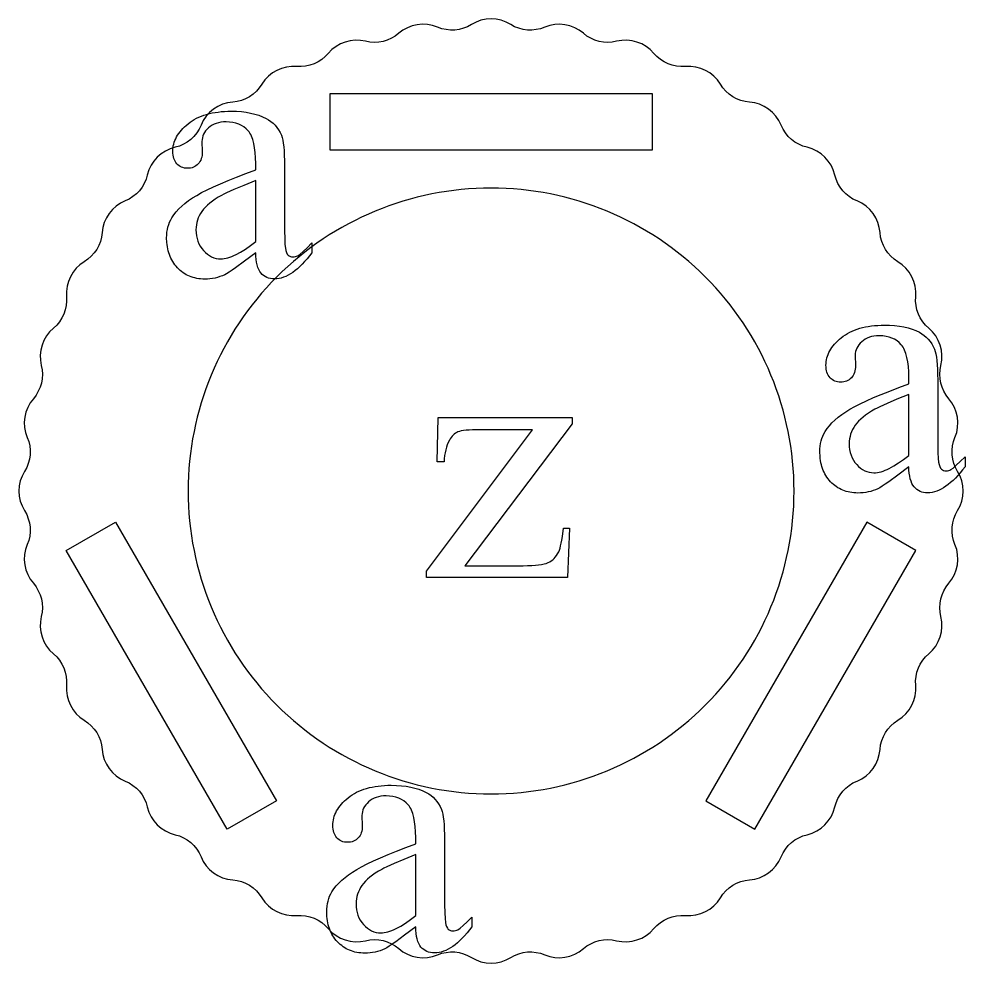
# Model space of a CAD drawing. Extents: x 7 to 905, y -397 to 592.
# Drawn here: x 427.4 to 507.4, y 509 to 588.8 of the extents above; entities that cross this region are included whole.
import ezdxf

# ---------------------------------------------------------------- set-up
doc = ezdxf.new("R2010")
doc.units = 0
doc.header["$MEASUREMENT"] = 0
for name, color, linetype in [('EXT', 1, 'CONTINUOUS'), ('INT', 5, 'CONTINUOUS'), ('POCKET_2_4MM', 3, 'CONTINUOUS'), ('TEXT', 18, 'CONTINUOUS')]:
    doc.layers.add(name, color=color, linetype=linetype)

msp = doc.modelspace()

# ---------------------------------------------------------------- linework, layer by layer
at = {"layer": 'EXT'}
msp.add_lwpolyline([(428.126, 544.415, 0.286149), (428.644, 541.144, -0.244114), (429.318, 538.339, 0.286149), (430.341, 535.189, -0.244114), (431.445, 532.524, 0.286149), (432.949, 529.573, -0.244114), (434.456, 527.113, 0.286149), (436.403, 524.434, -0.244114), (438.276, 522.24, 0.286149), (440.618, 519.899, -0.244114), (442.812, 518.025, 0.286149), (445.491, 516.078, -0.244114), (447.951, 514.571, 0.286149), (450.902, 513.067, -0.244114), (453.567, 511.963, 0.286149), (456.717, 510.94, -0.244114), (459.522, 510.267, 0.286149), (462.793, 509.748, -0.244114), (465.669, 509.522, 0.286149), (468.981, 509.522, -0.244114), (471.857, 509.748, 0.286149), (475.128, 510.267, -0.244114), (477.933, 510.94, 0.286149), (481.083, 511.963, -0.244114), (483.748, 513.067, 0.286149), (486.699, 514.571, -0.244114), (489.159, 516.078, 0.286149), (491.838, 518.025, -0.244114), (494.032, 519.899, 0.286149), (496.373, 522.24, -0.244114), (498.247, 524.434, 0.286149), (500.194, 527.113, -0.244114), (501.701, 529.573, 0.286149), (503.205, 532.524, -0.244114), (504.309, 535.189, 0.286149), (505.332, 538.339, -0.244114), (506.005, 541.144, 0.286149), (506.524, 544.415, -0.244114), (506.75, 547.291, 0.286149), (506.75, 550.603, -0.244114), (506.524, 553.479, 0.286149), (506.005, 556.75, -0.244114), (505.332, 559.555, 0.286149), (504.309, 562.705, -0.244114), (503.205, 565.37, 0.286149), (501.701, 568.321, -0.244114), (500.194, 570.781, 0.286149), (498.247, 573.46, -0.244114), (496.373, 575.654, 0.286149), (494.032, 577.996, -0.244114), (491.838, 579.869, 0.286149), (489.159, 581.816, -0.244114), (486.699, 583.323, 0.286149), (483.748, 584.827, -0.244114), (481.083, 585.931, 0.286149), (477.933, 586.954, -0.244114), (475.128, 587.628, 0.286149), (471.857, 588.146, -0.244114), (468.981, 588.372, 0.286149), (465.669, 588.372, -0.244114), (462.793, 588.146, 0.286149), (459.522, 587.628, -0.244114), (456.717, 586.954, 0.286149), (453.567, 585.931, -0.244114), (450.902, 584.827, 0.286149), (447.951, 583.323, -0.244114), (445.491, 581.816, 0.286149), (442.812, 579.869, -0.244114), (440.618, 577.996, 0.286149), (438.276, 575.654, -0.244114), (436.403, 573.46, 0.286149), (434.456, 570.781, -0.244114), (432.949, 568.321, 0.286149), (431.445, 565.37, -0.244114), (430.341, 562.705, 0.286149), (429.318, 559.555, -0.244114), (428.644, 556.75, 0.286149), (428.126, 553.479, -0.244114), (427.9, 550.603, 0.286149), (427.9, 547.291, -0.244114)], format="xyb", close=True, dxfattribs=at)
at = {"layer": 'INT'}
msp.add_lwpolyline([(467.325, 574.547, 0.414214), (441.725, 548.947, 0.414214), (467.325, 523.347, 0.414214), (492.925, 548.947, 0.414214)], format="xyb", close=True, dxfattribs=at)
at = {"layer": 'POCKET_2_4MM'}
for points in [[(453.725, 577.747), (453.725, 582.547), (480.925, 582.547), (480.925, 577.747)], [(445.026, 520.369), (431.426, 543.925), (435.583, 546.325), (449.183, 522.769)], [(489.623, 520.369), (503.223, 543.925), (499.066, 546.325), (485.466, 522.769)]]:
    msp.add_lwpolyline(points, close=True, dxfattribs=at)
at = {"layer": 'TEXT'}
for points in [[(447.433, 569.084), (446.49, 568.365), (445.74, 567.815), (445.438, 567.604), (445.184, 567.435), (444.979, 567.309), (444.822, 567.225), (444.621, 567.139), (444.417, 567.064), (444.21, 567.001), (444, 566.949), (443.786, 566.908), (443.569, 566.88), (443.349, 566.862), (443.126, 566.857), (442.953, 566.86), (442.783, 566.872), (442.618, 566.89), (442.456, 566.916), (442.298, 566.95), (442.144, 566.991), (441.994, 567.04), (441.848, 567.096), (441.706, 567.16), (441.567, 567.231), (441.433, 567.31), (441.302, 567.396), (441.175, 567.489), (441.052, 567.591), (440.933, 567.699), (440.818, 567.815), (440.708, 567.937), (440.605, 568.064), (440.509, 568.196), (440.421, 568.332), (440.339, 568.473), (440.265, 568.619), (440.197, 568.77), (440.137, 568.925), (440.084, 569.085), (440.038, 569.25), (439.999, 569.419), (439.967, 569.593), (439.942, 569.772), (439.925, 569.956), (439.91, 570.337), (439.917, 570.58), (439.938, 570.815), (439.973, 571.041), (440.021, 571.259), (440.083, 571.469), (440.159, 571.67), (440.249, 571.863), (440.353, 572.048), (440.518, 572.297), (440.711, 572.542), (440.932, 572.784), (441.181, 573.022), (441.457, 573.256), (441.762, 573.486), (442.094, 573.713), (442.455, 573.936), (442.86, 574.163), (443.327, 574.403), (443.856, 574.654), (444.448, 574.917), (445.101, 575.192), (445.816, 575.479), (446.593, 575.778), (447.433, 576.09), (447.433, 576.621), (447.423, 577.106), (447.392, 577.552), (447.342, 577.958), (447.272, 578.324), (447.182, 578.651), (447.129, 578.799), (447.072, 578.938), (447.009, 579.067), (446.941, 579.186), (446.869, 579.294), (446.791, 579.393), (446.621, 579.57), (446.434, 579.723), (446.228, 579.852), (446.004, 579.958), (445.761, 580.04), (445.501, 580.099), (445.222, 580.134), (444.925, 580.146), (444.699, 580.138), (444.485, 580.114), (444.282, 580.075), (444.092, 580.02), (443.913, 579.95), (443.747, 579.864), (443.593, 579.762), (443.45, 579.644), (443.319, 579.516), (443.205, 579.384), (443.109, 579.247), (443.03, 579.106), (442.969, 578.96), (442.925, 578.809), (442.899, 578.654), (442.89, 578.494), (442.919, 577.638), (442.914, 577.473), (442.898, 577.318), (442.871, 577.173), (442.833, 577.037), (442.784, 576.911), (442.724, 576.795), (442.654, 576.688), (442.573, 576.591), (442.483, 576.505), (442.386, 576.43), (442.283, 576.366), (442.173, 576.315), (442.056, 576.274), (441.932, 576.245), (441.802, 576.228), (441.666, 576.222), (441.532, 576.228), (441.405, 576.246), (441.284, 576.276), (441.17, 576.318), (441.061, 576.372), (440.959, 576.438), (440.863, 576.516), (440.773, 576.606), (440.692, 576.706), (440.622, 576.815), (440.562, 576.933), (440.513, 577.059), (440.475, 577.195), (440.448, 577.339), (440.432, 577.491), (440.427, 577.653), (440.432, 577.811), (440.447, 577.967), (440.472, 578.121), (440.508, 578.274), (440.553, 578.426), (440.609, 578.575), (440.675, 578.723), (440.751, 578.87), (440.837, 579.015), (440.934, 579.158), (441.04, 579.3), (441.157, 579.44), (441.283, 579.578), (441.42, 579.715), (441.567, 579.85), (441.725, 579.983), (441.891, 580.112), (442.065, 580.232), (442.248, 580.344), (442.439, 580.448), (442.638, 580.543), (442.845, 580.631), (443.061, 580.709), (443.284, 580.78), (443.516, 580.842), (443.756, 580.896), (444.004, 580.942), (444.261, 580.979), (444.525, 581.008), (444.798, 581.029), (445.079, 581.041), (445.368, 581.045), (445.807, 581.036), (446.227, 581.008), (446.626, 580.96), (447.005, 580.894), (447.363, 580.809), (447.702, 580.705), (448.02, 580.582), (448.318, 580.441), (448.528, 580.318), (448.724, 580.18), (448.906, 580.025), (449.073, 579.854), (449.227, 579.667), (449.366, 579.464), (449.49, 579.245), (449.601, 579.01), (449.663, 578.831), (449.717, 578.61), (449.762, 578.348), (449.8, 578.044), (449.829, 577.699), (449.85, 577.312), (449.862, 576.884), (449.866, 576.414), (449.866, 571.827), (449.871, 570.955), (449.885, 570.269), (449.908, 569.771), (449.94, 569.46), (449.983, 569.26), (450.038, 569.097), (450.104, 568.969), (450.142, 568.919), (450.183, 568.877), (450.271, 568.813), (450.366, 568.767), (450.467, 568.739), (450.574, 568.73), (450.688, 568.736), (450.795, 568.756), (450.895, 568.788), (450.987, 568.833), (451.178, 568.972), (451.441, 569.198), (451.775, 569.51), (452.182, 569.91), (452.182, 569.084), (451.976, 568.816), (451.771, 568.565), (451.568, 568.332), (451.365, 568.116), (451.164, 567.917), (450.964, 567.736), (450.765, 567.571), (450.567, 567.424), (450.37, 567.295), (450.175, 567.182), (449.98, 567.087), (449.787, 567.01), (449.595, 566.949), (449.404, 566.906), (449.214, 566.88), (449.025, 566.871), (448.849, 566.879), (448.683, 566.903), (448.525, 566.942), (448.376, 566.997), (448.237, 567.067), (448.107, 567.153), (447.987, 567.255), (447.875, 567.373), (447.775, 567.509), (447.687, 567.668), (447.612, 567.848), (447.551, 568.051), (447.502, 568.276), (447.466, 568.523), (447.443, 568.792)], [(447.433, 570.042), (447.433, 575.19), (446.418, 574.78), (445.6, 574.434), (444.98, 574.153), (444.743, 574.036), (444.556, 573.936), (444.276, 573.773), (444.015, 573.608), (443.776, 573.441), (443.557, 573.272), (443.359, 573.102), (443.182, 572.93), (443.026, 572.755), (442.89, 572.579), (442.772, 572.4), (442.67, 572.217), (442.584, 572.03), (442.514, 571.838), (442.459, 571.642), (442.42, 571.443), (442.396, 571.239), (442.388, 571.031), (442.398, 570.771), (442.428, 570.522), (442.477, 570.285), (442.547, 570.059), (442.636, 569.844), (442.745, 569.641), (442.874, 569.449), (443.023, 569.268), (443.184, 569.104), (443.352, 568.962), (443.525, 568.841), (443.705, 568.743), (443.89, 568.666), (444.082, 568.611), (444.279, 568.578), (444.483, 568.567), (444.626, 568.573), (444.774, 568.59), (444.928, 568.619), (445.087, 568.66), (445.252, 568.711), (445.423, 568.775), (445.599, 568.85), (445.781, 568.936), (446.16, 569.144), (446.562, 569.397), (446.986, 569.697)], [(502.628, 551.002), (501.685, 550.283), (500.936, 549.734), (500.634, 549.523), (500.38, 549.354), (500.174, 549.228), (500.018, 549.144), (499.817, 549.058), (499.613, 548.983), (499.406, 548.919), (499.195, 548.867), (498.982, 548.827), (498.765, 548.798), (498.545, 548.781), (498.321, 548.775), (498.148, 548.779), (497.979, 548.79), (497.813, 548.809), (497.652, 548.835), (497.494, 548.869), (497.34, 548.91), (497.19, 548.959), (497.044, 549.015), (496.901, 549.079), (496.763, 549.15), (496.628, 549.228), (496.498, 549.314), (496.371, 549.408), (496.248, 549.509), (496.128, 549.618), (496.013, 549.734), (495.903, 549.856), (495.801, 549.983), (495.705, 550.115), (495.616, 550.251), (495.535, 550.392), (495.46, 550.538), (495.393, 550.689), (495.333, 550.844), (495.28, 551.004), (495.234, 551.169), (495.195, 551.338), (495.163, 551.512), (495.138, 551.691), (495.12, 551.875), (495.106, 552.256), (495.113, 552.499), (495.134, 552.734), (495.168, 552.96), (495.217, 553.178), (495.279, 553.388), (495.355, 553.589), (495.445, 553.782), (495.549, 553.967), (495.714, 554.216), (495.907, 554.461), (496.128, 554.703), (496.376, 554.94), (496.653, 555.175), (496.958, 555.405), (497.29, 555.632), (497.65, 555.855), (498.056, 556.082), (498.523, 556.321), (499.052, 556.573), (499.643, 556.836), (500.297, 557.111), (501.012, 557.398), (501.789, 557.697), (502.628, 558.008), (502.628, 558.539), (502.618, 559.025), (502.588, 559.47), (502.538, 559.876), (502.468, 560.243), (502.378, 560.57), (502.325, 560.718), (502.267, 560.857), (502.205, 560.985), (502.137, 561.104), (502.064, 561.213), (501.987, 561.312), (501.817, 561.488), (501.629, 561.641), (501.423, 561.77), (501.199, 561.876), (500.957, 561.959), (500.696, 562.017), (500.418, 562.053), (500.121, 562.064), (499.894, 562.056), (499.68, 562.033), (499.478, 561.994), (499.287, 561.939), (499.109, 561.868), (498.943, 561.782), (498.788, 561.68), (498.646, 561.563), (498.515, 561.435), (498.401, 561.303), (498.304, 561.166), (498.226, 561.024), (498.164, 560.878), (498.12, 560.728), (498.094, 560.572), (498.085, 560.412), (498.115, 559.557), (498.109, 559.392), (498.093, 559.237), (498.066, 559.092), (498.028, 558.956), (497.98, 558.83), (497.92, 558.713), (497.85, 558.607), (497.768, 558.51), (497.678, 558.423), (497.582, 558.348), (497.478, 558.285), (497.368, 558.233), (497.251, 558.193), (497.128, 558.164), (496.998, 558.147), (496.861, 558.141), (496.728, 558.147), (496.601, 558.165), (496.48, 558.195), (496.365, 558.237), (496.257, 558.291), (496.155, 558.357), (496.059, 558.435), (495.969, 558.524), (495.888, 558.625), (495.817, 558.734), (495.758, 558.851), (495.709, 558.978), (495.671, 559.113), (495.644, 559.257), (495.628, 559.41), (495.622, 559.572), (495.627, 559.729), (495.643, 559.886), (495.668, 560.04), (495.703, 560.193), (495.749, 560.344), (495.805, 560.494), (495.871, 560.642), (495.947, 560.788), (496.033, 560.933), (496.129, 561.077), (496.236, 561.218), (496.352, 561.358), (496.479, 561.497), (496.616, 561.633), (496.763, 561.769), (496.92, 561.902), (497.087, 562.031), (497.261, 562.151), (497.444, 562.263), (497.635, 562.367), (497.834, 562.462), (498.041, 562.549), (498.256, 562.628), (498.48, 562.699), (498.712, 562.761), (498.952, 562.815), (499.2, 562.86), (499.456, 562.898), (499.721, 562.927), (499.993, 562.947), (500.274, 562.96), (500.563, 562.964), (501.003, 562.955), (501.422, 562.926), (501.822, 562.879), (502.2, 562.813), (502.559, 562.728), (502.897, 562.624), (503.215, 562.501), (503.513, 562.359), (503.724, 562.237), (503.92, 562.098), (504.101, 561.944), (504.269, 561.773), (504.422, 561.586), (504.561, 561.383), (504.686, 561.164), (504.796, 560.929), (504.859, 560.749), (504.912, 560.529), (504.958, 560.266), (504.995, 559.963), (505.024, 559.617), (505.045, 559.231), (505.058, 558.802), (505.062, 558.333), (505.062, 553.746), (505.066, 552.873), (505.08, 552.188), (505.103, 551.69), (505.136, 551.378), (505.178, 551.179), (505.233, 551.015), (505.3, 550.888), (505.338, 550.837), (505.379, 550.796), (505.467, 550.731), (505.561, 550.685), (505.662, 550.658), (505.77, 550.648), (505.884, 550.655), (505.991, 550.674), (506.091, 550.706), (506.183, 550.752), (506.374, 550.891), (506.636, 551.117), (506.971, 551.429), (507.377, 551.828), (507.377, 551.002), (507.172, 550.734), (506.967, 550.484), (506.763, 550.25), (506.561, 550.034), (506.359, 549.836), (506.159, 549.654), (505.96, 549.49), (505.762, 549.343), (505.566, 549.213), (505.37, 549.101), (505.176, 549.006), (504.983, 548.928), (504.79, 548.868), (504.6, 548.825), (504.41, 548.799), (504.221, 548.79), (504.045, 548.798), (503.878, 548.821), (503.721, 548.86), (503.572, 548.915), (503.433, 548.986), (503.303, 549.072), (503.182, 549.174), (503.071, 549.291), (502.97, 549.428), (502.883, 549.586), (502.808, 549.767), (502.746, 549.97), (502.697, 550.195), (502.661, 550.442), (502.638, 550.711)], [(502.628, 551.961), (502.628, 557.109), (501.613, 556.698), (500.796, 556.353), (500.175, 556.071), (499.939, 555.955), (499.752, 555.855), (499.471, 555.692), (499.211, 555.527), (498.972, 555.36), (498.753, 555.191), (498.555, 555.021), (498.378, 554.848), (498.221, 554.674), (498.085, 554.498), (497.968, 554.319), (497.866, 554.136), (497.78, 553.948), (497.709, 553.757), (497.654, 553.561), (497.615, 553.361), (497.592, 553.157), (497.584, 552.949), (497.594, 552.689), (497.624, 552.441), (497.673, 552.204), (497.742, 551.978), (497.832, 551.763), (497.941, 551.56), (498.07, 551.368), (498.218, 551.187), (498.38, 551.023), (498.547, 550.88), (498.721, 550.76), (498.9, 550.661), (499.086, 550.585), (499.277, 550.53), (499.475, 550.497), (499.678, 550.486), (499.821, 550.492), (499.97, 550.509), (500.124, 550.538), (500.283, 550.578), (500.448, 550.63), (500.619, 550.694), (500.795, 550.768), (500.976, 550.855), (501.356, 551.062), (501.758, 551.316), (502.182, 551.615)], [(473.937, 545.792), (473.774, 541.648), (461.857, 541.648), (461.857, 542.179), (470.825, 554.125), (466.4, 554.125), (465.746, 554.114), (465.466, 554.099), (465.216, 554.079), (464.997, 554.053), (464.81, 554.022), (464.653, 553.984), (464.527, 553.941), (464.418, 553.89), (464.315, 553.828), (464.218, 553.756), (464.125, 553.674), (464.037, 553.581), (463.954, 553.478), (463.876, 553.364), (463.804, 553.24), (463.71, 553.051), (463.626, 552.85), (463.553, 552.638), (463.49, 552.415), (463.439, 552.18), (463.397, 551.935), (463.367, 551.679), (463.347, 551.412), (462.757, 551.412), (462.845, 555.158), (474.173, 555.158), (474.173, 554.612), (465.117, 542.636), (470.043, 542.636), (470.414, 542.64), (470.755, 542.652), (471.064, 542.672), (471.343, 542.7), (471.59, 542.737), (471.806, 542.781), (471.991, 542.833), (472.145, 542.894), (472.28, 542.964), (472.408, 543.047), (472.529, 543.142), (472.644, 543.25), (472.752, 543.369), (472.854, 543.501), (472.949, 543.645), (473.037, 543.801), (473.095, 543.935), (473.15, 544.102), (473.204, 544.302), (473.254, 544.535), (473.303, 544.8), (473.349, 545.098), (473.435, 545.792)], [(460.956, 512.116), (460.013, 511.397), (459.264, 510.848), (458.962, 510.636), (458.708, 510.468), (458.503, 510.341), (458.346, 510.258), (458.145, 510.171), (457.941, 510.096), (457.734, 510.033), (457.524, 509.981), (457.31, 509.941), (457.093, 509.912), (456.873, 509.895), (456.65, 509.889), (456.476, 509.893), (456.307, 509.904), (456.142, 509.923), (455.98, 509.949), (455.822, 509.982), (455.668, 510.024), (455.518, 510.072), (455.372, 510.129), (455.23, 510.192), (455.091, 510.263), (454.957, 510.342), (454.826, 510.428), (454.699, 510.522), (454.576, 510.623), (454.457, 510.731), (454.341, 510.848), (454.232, 510.97), (454.129, 511.097), (454.033, 511.228), (453.945, 511.365), (453.863, 511.506), (453.789, 511.652), (453.721, 511.802), (453.661, 511.957), (453.608, 512.117), (453.562, 512.282), (453.523, 512.452), (453.491, 512.626), (453.466, 512.805), (453.448, 512.988), (453.434, 513.37), (453.441, 513.613), (453.462, 513.847), (453.497, 514.073), (453.545, 514.291), (453.607, 514.501), (453.683, 514.703), (453.773, 514.896), (453.877, 515.081), (454.042, 515.329), (454.235, 515.575), (454.456, 515.816), (454.705, 516.054), (454.981, 516.288), (455.286, 516.519), (455.618, 516.745), (455.979, 516.968), (456.384, 517.196), (456.851, 517.435), (457.38, 517.686), (457.972, 517.949), (458.625, 518.224), (459.34, 518.512), (460.117, 518.811), (460.956, 519.122), (460.956, 519.653), (460.946, 520.138), (460.916, 520.584), (460.866, 520.99), (460.796, 521.356), (460.706, 521.683), (460.653, 521.832), (460.596, 521.97), (460.533, 522.099), (460.465, 522.218), (460.393, 522.327), (460.315, 522.426), (460.145, 522.602), (459.958, 522.755), (459.752, 522.884), (459.528, 522.99), (459.285, 523.072), (459.025, 523.131), (458.746, 523.166), (458.449, 523.178), (458.223, 523.17), (458.008, 523.147), (457.806, 523.107), (457.616, 523.053), (457.437, 522.982), (457.271, 522.896), (457.117, 522.794), (456.974, 522.676), (456.843, 522.549), (456.729, 522.416), (456.633, 522.28), (456.554, 522.138), (456.492, 521.992), (456.449, 521.841), (456.422, 521.686), (456.414, 521.526), (456.443, 520.671), (456.438, 520.506), (456.422, 520.351), (456.394, 520.205), (456.357, 520.07), (456.308, 519.943), (456.248, 519.827), (456.178, 519.72), (456.097, 519.623), (456.007, 519.537), (455.91, 519.462), (455.807, 519.399), (455.696, 519.347), (455.58, 519.306), (455.456, 519.278), (455.326, 519.26), (455.189, 519.255), (455.056, 519.261), (454.929, 519.279), (454.808, 519.309), (454.694, 519.35), (454.585, 519.404), (454.483, 519.47), (454.387, 519.548), (454.297, 519.638), (454.216, 519.738), (454.146, 519.847), (454.086, 519.965), (454.037, 520.092), (453.999, 520.227), (453.972, 520.371), (453.956, 520.524), (453.951, 520.685), (453.956, 520.843), (453.971, 520.999), (453.996, 521.154), (454.032, 521.307), (454.077, 521.458), (454.133, 521.608), (454.199, 521.756), (454.275, 521.902), (454.361, 522.047), (454.458, 522.19), (454.564, 522.332), (454.681, 522.472), (454.807, 522.61), (454.944, 522.747), (455.091, 522.882), (455.248, 523.016), (455.415, 523.144), (455.589, 523.265), (455.772, 523.377), (455.963, 523.48), (456.162, 523.576), (456.369, 523.663), (456.585, 523.742), (456.808, 523.812), (457.04, 523.874), (457.28, 523.928), (457.528, 523.974), (457.784, 524.011), (458.049, 524.04), (458.322, 524.061), (458.602, 524.073), (458.892, 524.078), (459.331, 524.068), (459.751, 524.04), (460.15, 523.993), (460.529, 523.926), (460.887, 523.841), (461.226, 523.737), (461.544, 523.615), (461.841, 523.473), (462.052, 523.351), (462.248, 523.212), (462.43, 523.057), (462.597, 522.887), (462.751, 522.7), (462.89, 522.497), (463.014, 522.278), (463.125, 522.042), (463.187, 521.863), (463.241, 521.642), (463.286, 521.38), (463.324, 521.076), (463.353, 520.731), (463.373, 520.344), (463.386, 519.916), (463.39, 519.446), (463.39, 514.859), (463.395, 513.987), (463.409, 513.301), (463.432, 512.803), (463.464, 512.492), (463.507, 512.292), (463.562, 512.129), (463.628, 512.001), (463.666, 511.951), (463.707, 511.909), (463.795, 511.845), (463.89, 511.799), (463.991, 511.771), (464.098, 511.762), (464.212, 511.768), (464.319, 511.788), (464.419, 511.82), (464.511, 511.865), (464.702, 512.004), (464.965, 512.23), (465.299, 512.543), (465.706, 512.942), (465.706, 512.116), (465.5, 511.848), (465.295, 511.597), (465.091, 511.364), (464.889, 511.148), (464.688, 510.949), (464.488, 510.768), (464.289, 510.604), (464.091, 510.457), (463.894, 510.327), (463.698, 510.215), (463.504, 510.12), (463.311, 510.042), (463.119, 509.981), (462.928, 509.938), (462.738, 509.912), (462.549, 509.904), (462.373, 509.911), (462.206, 509.935), (462.049, 509.974), (461.9, 510.029), (461.761, 510.099), (461.631, 510.186), (461.51, 510.288), (461.399, 510.405), (461.298, 510.541), (461.211, 510.7), (461.136, 510.881), (461.074, 511.084), (461.026, 511.308), (460.99, 511.555), (460.967, 511.825)], [(460.956, 513.075), (460.956, 518.222), (459.942, 517.812), (459.124, 517.466), (458.503, 517.185), (458.267, 517.069), (458.08, 516.968), (457.799, 516.805), (457.539, 516.64), (457.3, 516.473), (457.081, 516.305), (456.883, 516.134), (456.706, 515.962), (456.549, 515.788), (456.414, 515.612), (456.296, 515.432), (456.194, 515.249), (456.108, 515.062), (456.038, 514.87), (455.983, 514.675), (455.944, 514.475), (455.92, 514.271), (455.912, 514.063), (455.922, 513.803), (455.952, 513.554), (456.001, 513.317), (456.071, 513.091), (456.16, 512.877), (456.269, 512.673), (456.398, 512.481), (456.546, 512.3), (456.708, 512.136), (456.876, 511.994), (457.049, 511.873), (457.229, 511.775), (457.414, 511.698), (457.606, 511.644), (457.803, 511.611), (458.007, 511.6), (458.149, 511.606), (458.298, 511.623), (458.452, 511.652), (458.611, 511.692), (458.776, 511.744), (458.947, 511.807), (459.123, 511.882), (459.305, 511.968), (459.684, 512.176), (460.086, 512.429), (460.51, 512.729)]]:
    msp.add_lwpolyline(points, close=True, dxfattribs=at)

doc.saveas('drawing.dxf')
